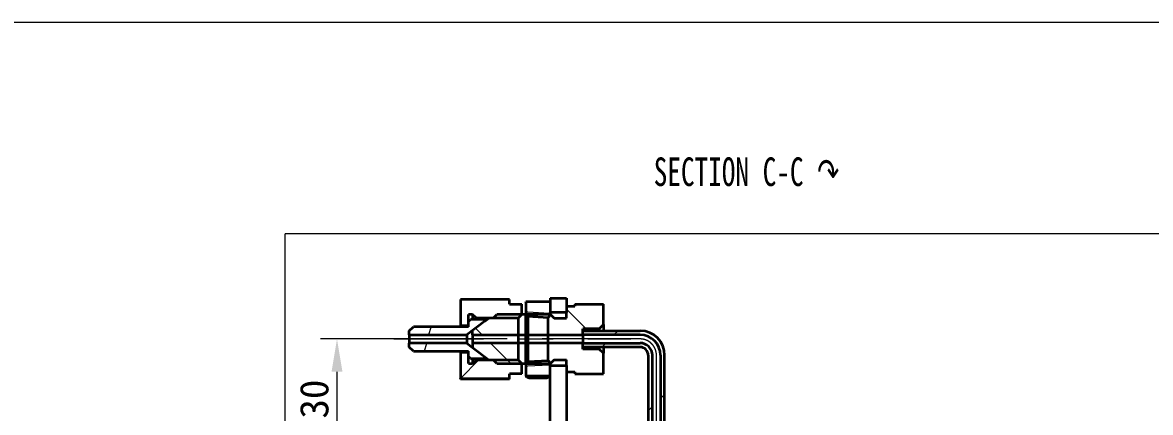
# Model space of a CAD drawing. Header units: millimetres. Extents: x 0 to 1675, y 0 to 1451.
# Drawn here: x 356.4 to 632.5, y 724.7 to 820 of the extents above; entities that cross this region are included whole.
import ezdxf

# ---------------------------------------------------------------- set-up
doc = ezdxf.new("R2010")
doc.units = ezdxf.units.MM
doc.linetypes.add('CENTER', pattern=[47.5, 22, -8.5, 8.5, -8.5])
for name, color, linetype, lineweight in [('170', 7, 'Continuous', 18), ('171', 7, 'Continuous', 18), ('173', 7, 'Continuous', 18)]:
    doc.layers.add(name, color=color, linetype=linetype, lineweight=lineweight)
doc.styles.add('宋体', font='')
doc.styles.get('宋体').set_extended_font_data('宋体')
doc.dimstyles.get("Standard").update_dxf_attribs({"dimtxt": 0.18, "dimasz": 0.18, "dimexe": 0.18, "dimexo": 0.0625, "dimgap": 0.09, "dimtad": 0, "dimtih": 1, "dimtoh": 1, "dimdec": 4, "dimzin": 0, "dimdsep": 46, "dimtxsty": 'Standard', "dimcen": 0.09, "dimdle": 0.36, "dimadec": 0, "dimazin": 0, "dimtfac": 1, "dimtdec": 4, "dimtofl": 0, "dimtmove": 0, "dimatfit": 3, "dimfxl": 1, "dimtolj": 1, "dimarcsym": 0})
pattern_1 = [(74.9848, (0, 0), (-18.39958, 4.9354), [])]
pattern_2 = [(45, (0, 0), (-13.4704, 13.4704), [])]

# ---------------------------------------------------------------- blocks, each defined once
blk = doc.blocks.new('*X23')
at = {"layer": '171'}
for points in [[(434.730467, 734.650495), (432.063801, 734.650495), (433.397134, 742.650495)], [(432.063801, 720.650495), (434.730467, 720.650495), (433.397134, 712.650495)]]:
    blk.add_hatch(color=3, dxfattribs=at).paths.add_polyline_path(points, flags=0)
at = {"layer": '171', "color": 3, "linetype": 'Continuous', "lineweight": 18}
for p, q in [((472.48234, 742.650495), (429.397134, 742.650495)), ((433.397134, 734.650495), (433.397134, 720.650495)), ((466.58234, 712.650495), (429.397134, 712.650495))]:
    blk.add_line(p, q, dxfattribs=at)
at = {"layer": '171', "color": 3, "lineweight": 13, "insert": (424.297134, 723.194995), "char_height": 7, "width": 17.83240223, "attachment_point": 1, "rotation": 90, "style": '宋体'}
blk.add_mtext('30', dxfattribs=at)

msp = doc.modelspace()

# ---------------------------------------------------------------- hatches: boundary and pattern name
at = {"layer": '171', "linetype": 'Continuous', "lineweight": 18}
h = msp.add_hatch(dxfattribs=at)
h.set_pattern_fill('ANSI31', color=4, style=0, pattern_type=0)
h.set_pattern_definition(pattern_2)
h.paths.add_polyline_path([(475.59964, 751.1505), (475.59964, 752.32054), (463.59964, 752.32054), (463.59964, 745.9005), (465.59964, 745.9005), (465.59964, 748.6505), (466.59964, 748.6505), (467.49964, 747.7505), (477.69964, 747.7505), (478.59964, 748.6505), (478.59964, 751.1505)], flags=0)
h.paths.add_polyline_path([(475.59964, 732.98045), (475.59964, 734.1505), (478.59964, 734.1505), (478.59964, 736.6505), (477.69964, 737.5505), (467.49964, 737.5505), (466.59964, 736.6505), (465.59964, 736.6505), (465.59964, 739.4005), (463.59964, 739.4005), (463.59964, 732.98045)], flags=0)
h = msp.add_hatch(dxfattribs=at)
h.set_pattern_fill('ANSI31', color=4, style=0, pattern_type=0)
h.set_pattern_definition([(134.9544, (0, 0), (-13.4811, -13.45965), [])])
h.paths.add_polyline_path([(491.58234, 734.1505), (498.58234, 734.1505), (498.58234, 739.1505), (497.58234, 740.1505), (493.58234, 740.1505), (493.58234, 741.6505), (466.58234, 741.6505), (466.58234, 740.56471), (470.58234, 737.5505), (471.58234, 737.5505), (472.48234, 736.6505), (485.68234, 736.6505), (486.58234, 737.5505), (489.58234, 737.5505), (489.58234, 734.6505), (491.58234, 734.6505)], flags=0)
h.paths.add_polyline_path([(491.58234, 751.1505), (498.58234, 751.1505), (498.58234, 746.1505), (497.58234, 745.1505), (493.58234, 745.1505), (493.58234, 743.6505), (466.58234, 743.6505), (466.58234, 744.73628), (470.58234, 747.7505), (471.58234, 747.7505), (472.48234, 748.6505), (485.68234, 748.6505), (486.58234, 747.7505), (489.58234, 747.7505), (489.58234, 750.6505), (491.58234, 750.6505)], flags=0)
h = msp.add_hatch(dxfattribs=at)
h.set_pattern_fill('ANSI31', color=4, style=0, pattern_type=0)
h.set_pattern_definition(pattern_1)
h.paths.add_polyline_path([(485.58234, 719.1505), (485.58234, 736.1505), (489.58234, 736.1505), (489.58234, 719.1505)], flags=0)
h.paths.add_polyline_path([(489.58234, 749.1505), (485.58234, 749.1505), (485.58234, 752.6505), (489.58234, 752.6505)], flags=0)
edge = h.paths.add_edge_path(flags=0)
edge.add_line((493.58234, 662.1505), (503.58234, 662.1505))
edge.add_line((503.58234, 662.1505), (503.58234, 666.1505))
edge.add_line((503.58234, 666.1505), (493.58234, 666.1505))
edge.add_arc((493.58234, 670.1505), 4, 180, 270, ccw=False)
edge.add_line((489.58234, 670.1505), (489.58234, 706.1505))
edge.add_line((489.58234, 706.1505), (485.58234, 706.1505))
edge.add_line((485.58234, 706.1505), (485.58234, 670.1505))
edge.add_arc((493.58234, 670.1505), 8, 180, 270)
h = msp.add_hatch(dxfattribs=at)
h.set_pattern_fill('ANSI31', color=4, style=0, pattern_type=0)
h.set_pattern_definition(pattern_1)
h.paths.add_polyline_path([(451.09964, 743.6505), (465.14146, 743.6505), (469.59964, 747.00997), (469.59964, 747.4005), (466.09964, 747.4005), (465.59964, 746.9005), (465.59964, 745.6505), (452.09964, 745.6505), (451.09964, 744.6505)], flags=0)
h.paths.add_polyline_path([(465.14146, 741.6505), (451.09964, 741.6505), (451.09964, 740.6505), (452.09964, 739.6505), (465.59964, 739.6505), (465.59964, 738.4005), (466.09964, 737.9005), (469.59964, 737.9005), (469.59964, 738.29102)], flags=0)
h = msp.add_hatch(dxfattribs=at)
h.set_pattern_fill('ANSI31', color=4, style=0, pattern_type=0)
h.set_pattern_definition(pattern_2)
edge = h.paths.add_edge_path(flags=0)
edge.add_line((493.58234, 741.6505), (507.58234, 741.6505))
edge.add_arc((507.58234, 738.6505), 3, 0, 90, ccw=False)
edge.add_line((510.58234, 738.6505), (510.58234, 430.1505))
edge.add_arc((515.58234, 430.1505), 5, 180, 270)
edge.add_line((515.58234, 425.1505), (559.58234, 425.1505))
edge.add_line((559.58234, 425.1505), (559.58234, 424.1505))
edge.add_line((559.58234, 424.1505), (515.58234, 424.1505))
edge.add_arc((515.58234, 430.1505), 6, 180, 270, ccw=False)
edge.add_line((509.58234, 430.1505), (509.58234, 738.6505))
edge.add_arc((507.58234, 738.6505), 2, 360, 450)
edge.add_line((507.58234, 740.6505), (493.58234, 740.6505))
edge.add_line((493.58234, 740.6505), (493.58234, 741.6505))
edge = h.paths.add_edge_path(flags=0)
edge.add_line((493.58234, 744.6505), (507.58234, 744.6505))
edge.add_arc((507.58234, 738.6505), 6, 0, 90, ccw=False)
edge.add_line((513.58234, 738.6505), (513.58234, 430.1505))
edge.add_arc((515.58234, 430.1505), 2, 180, 270)
edge.add_line((515.58234, 428.1505), (559.58234, 428.1505))
edge.add_line((559.58234, 428.1505), (559.58234, 427.1505))
edge.add_line((559.58234, 427.1505), (515.58234, 427.1505))
edge.add_arc((515.58234, 430.1505), 3, 180, 270, ccw=False)
edge.add_line((512.58234, 430.1505), (512.58234, 738.6505))
edge.add_arc((507.58234, 738.6505), 5, 360, 450)
edge.add_line((507.58234, 743.6505), (493.58234, 743.6505))
edge.add_line((493.58234, 743.6505), (493.58234, 744.6505))

# ---------------------------------------------------------------- linework, layer by layer
at = {"layer": '170', "color": 3, "linetype": 'Continuous', "lineweight": 18}
msp.add_line((1168, 820), (50, 820), dxfattribs=at)
at = {"layer": '171', "color": 7, "linetype": 'Continuous', "lineweight": 35}
for p, q in [((475.59963, 752.32054), (463.59963, 752.32054)), ((463.59963, 752.32054), (463.59963, 745.90049)), ((475.59963, 751.15049), (475.59963, 752.32054)), ((475.59963, 751.15049), (478.59963, 751.15049)), ((478.59963, 748.65049), (478.59963, 751.15049)), ((479.58234, 751.65049), (479.61053, 751.69933)), ((479.58234, 751.65049), (479.58234, 748.46906)), ((485.55415, 751.69933), (479.61053, 751.69933)), ((485.55415, 751.69933), (485.58234, 751.65049)), ((485.58234, 752.65049), (489.58234, 752.65049)), ((485.58234, 752.65049), (485.58234, 749.15049)), ((489.58234, 752.65049), (489.58234, 749.15049)), ((491.58234, 751.15049), (498.58234, 751.15049)), ((491.58234, 751.15049), (491.58234, 750.65049)), ((498.58234, 746.15049), (498.58234, 751.15049)), ((466.59963, 748.65049), (465.59963, 748.65049)), ((465.59963, 746.90049), (465.59963, 748.65049)), ((466.59963, 748.65049), (466.59963, 747.40055)), ((467.49964, 747.7505), (466.59963, 748.65049)), ((471.58234, 747.7505), (472.48234, 748.65049)), ((485.68234, 748.65049), (472.48234, 748.65049)), ((478.59963, 748.65049), (477.69964, 747.7505)), ((480.1113, 748.1991), (479.58234, 748.72806)), ((479.58234, 736.83194), (479.58234, 748.46906)), ((480.1113, 748.1991), (485.05338, 747.9401)), ((485.58234, 748.46906), (485.05338, 747.9401)), ((489.58234, 749.15049), (485.58234, 749.15049)), ((485.58234, 748.46906), (485.58234, 749.15049)), ((485.68234, 748.65049), (486.58234, 747.7505)), ((489.58234, 750.65049), (491.58234, 750.65049)), ((489.58234, 747.7505), (489.58234, 749.15049)), ((451.09963, 744.65049), (452.09963, 745.65049)), ((465.59963, 745.65049), (452.09963, 745.65049)), ((463.59963, 745.90049), (463.59963, 745.65057)), ((465.59963, 745.90049), (463.59963, 745.90049)), ((469.59963, 747.00998), (465.14146, 743.65049)), ((465.59963, 746.90049), (466.09963, 747.40049)), ((465.59963, 745.65049), (465.59963, 746.90049)), ((469.59963, 747.40049), (466.09963, 747.40049)), ((467.49964, 747.7505), (467.49964, 747.40066)), ((477.69964, 747.7505), (467.49964, 747.7505)), ((469.59963, 747.00998), (470.58234, 747.7505)), ((469.59963, 747.40049), (469.59963, 747.00998)), ((477.69964, 747.7505), (477.69964, 740.21873)), ((485.05338, 737.3609), (485.05338, 747.9401)), ((486.58234, 747.7505), (489.58234, 747.7505)), ((498.58234, 746.15049), (497.58234, 745.15049)), ((498.58234, 746.15049), (498.58234, 744.65034)), ((451.09963, 743.65049), (451.09963, 744.65049)), ((451.09963, 743.65049), (451.09963, 741.65049)), ((451.09963, 743.65049), (465.14146, 743.65049)), ((465.14146, 743.65049), (465.14146, 741.65049)), ((466.58234, 743.65049), (466.58234, 744.73628)), ((466.58234, 743.65049), (466.58234, 742.65049)), ((466.58234, 743.65049), (493.58234, 743.65049)), ((466.58234, 742.65049), (466.58234, 741.65049)), ((497.58234, 745.15049), (493.58234, 745.15049)), ((493.58234, 743.65049), (493.58234, 745.15049)), ((493.58234, 744.65049), (507.58234, 744.65049)), ((493.58234, 743.65049), (493.58234, 741.65049)), ((507.58234, 743.65049), (493.58234, 743.65049)), ((497.58234, 745.15049), (497.58234, 744.65044)), ((451.09963, 740.65049), (451.09963, 741.65049)), ((465.14146, 741.65049), (451.09963, 741.65049)), ((452.09963, 739.65049), (451.09963, 740.65049)), ((465.14146, 741.65049), (466.58234, 740.56471)), ((493.58234, 741.65049), (466.58234, 741.65049)), ((466.58234, 741.65049), (466.58234, 740.56471)), ((466.58234, 740.56471), (470.58234, 737.55049)), ((477.69964, 740.21873), (477.69964, 737.55049)), ((493.58234, 741.65049), (507.58234, 741.65049)), ((493.58234, 740.15049), (493.58234, 741.65049)), ((507.58234, 740.65049), (493.58234, 740.65049)), ((497.58234, 740.15049), (493.58234, 740.15049)), ((497.58234, 740.65055), (497.58234, 740.15049)), ((498.58234, 739.15049), (497.58234, 740.15049)), ((498.58234, 740.65065), (498.58234, 739.15049)), ((452.09963, 739.65049), (465.59963, 739.65049)), ((463.59963, 739.65049), (463.59963, 739.40049)), ((463.59963, 739.40049), (465.59963, 739.40049)), ((463.59963, 739.40049), (463.59963, 732.98045)), ((465.59963, 738.40049), (465.59963, 739.65049)), ((466.09963, 737.90049), (465.59963, 738.40049)), ((465.59963, 736.65049), (465.59963, 738.40049)), ((466.09963, 737.90049), (469.59963, 737.90049)), ((466.59963, 737.9003), (466.59963, 736.65049)), ((466.59963, 736.65049), (467.49964, 737.55049)), ((467.49964, 737.90044), (467.49964, 737.55049)), ((467.49964, 737.55049), (477.69964, 737.55049)), ((469.59963, 738.29102), (469.59963, 737.90049)), ((472.48234, 736.65049), (471.58234, 737.55049)), ((477.69964, 737.55049), (478.59963, 736.65049)), ((479.58234, 736.57293), (480.1113, 737.10189)), ((480.1113, 737.10189), (485.05338, 737.3609)), ((485.05338, 737.3609), (485.58234, 736.83194)), ((486.58234, 737.55049), (485.68234, 736.65049)), ((486.58234, 737.55049), (489.58234, 737.55049)), ((489.58234, 736.15049), (489.58234, 737.55049)), ((498.58234, 734.15049), (498.58234, 739.15049)), ((509.58234, 738.65049), (509.58234, 430.15049)), ((510.58234, 430.15049), (510.58234, 738.65049)), ((512.58234, 738.65049), (512.58234, 430.15049)), ((513.58234, 430.15049), (513.58234, 738.65049)), ((465.59963, 736.65049), (466.59963, 736.65049)), ((472.48234, 736.65049), (485.68234, 736.65049)), ((478.59963, 734.15049), (478.59963, 736.65049)), ((479.58234, 736.83194), (479.58234, 733.65049)), ((485.58234, 733.65049), (485.58234, 736.83194)), ((485.58234, 736.15049), (489.58234, 736.15049)), ((489.58234, 736.15049), (489.58234, 719.15049)), ((489.58234, 734.65049), (491.58234, 734.65049)), ((491.58234, 734.65049), (491.58234, 734.15049)), ((463.59963, 732.98045), (475.59963, 732.98045)), ((463.59963, 732.83901), (463.59963, 732.98045)), ((475.59963, 732.83901), (463.59963, 732.83901)), ((478.59963, 734.15049), (475.59963, 734.15049)), ((475.59963, 732.98045), (475.59963, 734.15049)), ((475.59963, 732.83901), (475.59963, 732.98045)), ((479.61053, 733.60167), (479.58234, 733.65049)), ((479.61053, 733.60167), (485.55415, 733.60167)), ((480.38619, 733.15998), (484.77849, 733.15998)), ((485.58234, 733.65049), (485.55415, 733.60167)), ((485.58234, 721.65049), (485.58234, 733.65049)), ((491.58234, 734.15049), (498.58234, 734.15049))]:
    msp.add_line(p, q, dxfattribs=at)
at = {"layer": '171', "color": 30, "linetype": 'Continuous', "lineweight": 13}
for p, q in [((479.58234, 749.28103), (480.1113, 749.24806)), ((480.1113, 749.24806), (485.33093, 748.95425)), ((479.58234, 736.01996), (480.1113, 736.05293)), ((480.1113, 736.05293), (485.33093, 736.34674))]:
    msp.add_line(p, q, dxfattribs=at)
at = {"layer": '171', "color": 30, "linetype": 'Continuous', "lineweight": 35}
msp.add_line((480.1113, 748.1991), (480.1113, 737.10189), dxfattribs=at)
at = {"layer": '171', "color": 1, "linetype": 'CENTER', "lineweight": 18}
for p, q in [((447.28234, 742.65049), (505.28234, 742.65049)), ((505.58234, 742.65049), (447.58234, 742.65049)), ((511.58234, 431.95049), (511.58234, 736.8505)), ((511.58234, 432.3505), (511.58234, 736.8505))]:
    msp.add_line(p, q, dxfattribs=at)
at = {"layer": '171', "color": 7, "linetype": 'Continuous', "lineweight": 35}
for radius in [6, 5, 3, 2]:
    msp.add_arc((507.58234, 738.65049), radius, 0, 90, dxfattribs=at)
at = {"layer": '171', "color": 1, "linetype": 'CENTER', "lineweight": 18}
for knots in [[0, 0, 0, 0, 5.999985042, 5.999985042, 6.196334096, 6.245421359, 6.343595886, 6.441770413, 6.53994494, 6.638119467, 6.736293994, 6.834468521, 6.932643048, 7.006273944, 7.079904839, 7.178079366, 7.276253893, 7.37442842, 7.472602947, 7.570777474, 7.668952001, 7.767126528, 7.865301055, 7.963475582, 8.061650109, 8.159824636, 8.257999163, 8.35617369, 8.454348217, 8.552522744, 8.650697271, 8.748871798, 8.847046325, 8.945220852, 9.043395379, 9.141569906, 9.239744433, 9.33791896, 9.436093487, 9.534268014, 9.632442541, 9.730617068, 9.828791595, 9.926966123, 10.02514065, 10.098771545, 10.17240244, 10.270576967, 10.368751494, 10.466926021, 10.565100548, 10.663275075, 10.761449602, 10.859624129, 10.957798656, 11.055973183, 11.15414771, 11.252322237, 11.350496764, 11.448671291, 11.546845818, 11.645020345, 11.743194872, 11.841369399, 11.939543927, 12.037718454, 12.086805717, 12.283154771, 12.283154771, 18.283139813, 18.283139813, 18.283139813, 18.283139813], [0, 0, 0, 0, 5.999985042, 5.999985042, 6.196334096, 6.245421359, 6.343595886, 6.441770413, 6.53994494, 6.638119467, 6.736293994, 6.834468521, 6.932643048, 7.006273944, 7.079904839, 7.178079366, 7.276253893, 7.37442842, 7.472602947, 7.570777474, 7.668952001, 7.767126528, 7.865301055, 7.963475582, 8.061650109, 8.159824636, 8.257999163, 8.35617369, 8.454348217, 8.552522744, 8.650697271, 8.748871798, 8.847046325, 8.945220852, 9.043395379, 9.141569906, 9.239744433, 9.33791896, 9.436093487, 9.534268014, 9.632442541, 9.730617068, 9.828791596, 9.926966123, 10.02514065, 10.098771545, 10.17240244, 10.270576967, 10.368751494, 10.466926021, 10.565100548, 10.663275075, 10.761449602, 10.859624129, 10.957798656, 11.055973183, 11.15414771, 11.252322237, 11.350496764, 11.448671291, 11.546845818, 11.645020345, 11.743194872, 11.8413694, 11.939543927, 12.037718454, 12.086805717, 12.283154771, 12.283154771, 18.283139813, 18.283139813, 18.283139813, 18.283139813]]:
    msp.add_open_spline([(511.58191, 732.6505), (511.58205, 734.6505), (511.5822, 736.6505), (511.58234, 738.71595), (511.58034, 738.79776), (511.57401, 738.91212), (511.56799, 738.99372), (511.55837, 739.09143), (511.54635, 739.18887), (511.53194, 739.28599), (511.51516, 739.38273), (511.496, 739.47902), (511.47628, 739.56684), (511.45665, 739.64626), (511.43555, 739.72531), (511.41048, 739.81175), (511.38083, 739.90535), (511.3489, 739.99819), (511.31469, 740.09022), (511.27823, 740.18138), (511.23955, 740.27162), (511.19866, 740.36089), (511.1556, 740.44912), (511.11038, 740.53627), (511.06304, 740.62228), (511.0136, 740.70711), (510.96209, 740.7907), (510.90855, 740.873), (510.85301, 740.95396), (510.79549, 741.03353), (510.73604, 741.11167), (510.67469, 741.18832), (510.61148, 741.26345), (510.54644, 741.337), (510.47962, 741.40893), (510.41105, 741.47921), (510.34078, 741.54777), (510.26884, 741.6146), (510.19529, 741.67963), (510.12017, 741.74285), (510.04351, 741.8042), (509.96538, 741.86365), (509.8858, 741.92116), (509.80484, 741.97671), (509.7294, 742.02579), (509.65988, 742.06892), (509.58958, 742.11077), (509.51127, 742.15513), (509.42468, 742.20141), (509.33698, 742.24555), (509.24823, 742.28753), (509.15847, 742.32732), (509.06776, 742.36489), (508.97615, 742.40023), (508.88371, 742.4333), (508.79048, 742.4641), (508.69653, 742.4926), (508.6019, 742.51879), (508.50666, 742.54265), (508.41087, 742.56416), (508.31457, 742.58331), (508.21783, 742.6001), (508.12071, 742.6145), (508.02327, 742.62652), (507.92556, 742.63615), (507.84397, 742.64217), (507.7296, 742.64849), (507.64779, 742.6505), (505.58234, 742.65036), (503.58234, 742.65022), (501.58234, 742.65008)], degree=3, knots=knots, dxfattribs=at)
at = {"layer": '171', "color": 7, "linetype": 'Continuous', "lineweight": 35}
for points, knots in [([(479.61055, 733.60166), (479.61802, 733.58871), (479.62696, 733.57577), (479.6737, 733.51758), (479.72776, 733.47246), (479.83268, 733.40496), (479.89108, 733.37125), (479.95778, 733.33761), (480.00401, 733.3152), (480.02802, 733.30399), (480.15222, 733.24806), (480.26421, 733.20381), (480.38619, 733.15998)], [0, 0, 0, 0, 0.0786879016, 0.0786879016, 0.3542419453, 0.3542419453, 0.4920189672, 0.5609074781, 0.5609074781, 0.6297959891, 0.6297959891, 0.9053500328, 0.9053500328, 0.9053500328, 0.9053500328]), ([(484.77849, 733.15998), (484.90047, 733.20381), (485.01246, 733.24806), (485.13666, 733.30399), (485.16067, 733.3152), (485.2069, 733.33761), (485.27359, 733.37125), (485.332, 733.40496), (485.43692, 733.47246), (485.49098, 733.51758), (485.53772, 733.57577), (485.54666, 733.58871), (485.55413, 733.60166)], [0, 0, 0, 0, 0.2755540437, 0.2755540437, 0.3444425547, 0.3444425547, 0.4133310656, 0.5511080875, 0.5511080875, 0.8266621312, 0.8266621312, 0.9053500328, 0.9053500328, 0.9053500328, 0.9053500328])]:
    msp.add_open_spline(points, degree=3, knots=knots, dxfattribs=at)
at = {"layer": '173', "color": 35, "linetype": 'Continuous', "lineweight": 18}
for p in [(420.69665, 376.81313), (652.28839, 768.34392)]:
    msp.add_line(p, (420.69665, 768.34392), dxfattribs=at)

# ---------------------------------------------------------------- texts
at = {"layer": '171', "color": 4, "linetype": 'Continuous', "lineweight": 13, "insert": (510.90738, 779.92585), "char_height": 7, "width": 92.4703911, "attachment_point": 7, "line_spacing_factor": 1.12395, "style": '宋体'}
msp.add_mtext('{\\W0.7;SECTION C-C ↷}', dxfattribs=at)

# ---------------------------------------------------------------- dimensions: what is measured, and where the dimension line sits
at = {"layer": '171', "color": 3, "linetype": 'Continuous', "lineweight": 13}
dim = msp.add_linear_dim(base=(433.39713, 712.65049), p1=(472.48234, 742.65049), p2=(466.58234, 712.65049), angle=90, text='{\\C3;30}', dimstyle='Standard', override={"dimscale": 2, "dimtxt": 3.5, "dimasz": 4, "dimexe": 2, "dimexo": 0, "dimgap": 1.05, "dimtad": 1, "dimtih": 0, "dimtoh": 0, "dimdec": 3, "dimlfac": 0.5, "dimzin": 8, "dimtxsty": '宋体', "dimsah": 1, "dimdle": 8, "dimclrd": 3, "dimclre": 3, "dimclrt": 3, "dimtfac": 0.571429, "dimtdec": 2, "dimtofl": 1}, dxfattribs=at)
dim.commit()
dim.dimension.update_dxf_attribs({"geometry": '*X23', "text_midpoint": (433.39713, 727.65049), "dimtype": 160})

doc.saveas('drawing.dxf')
